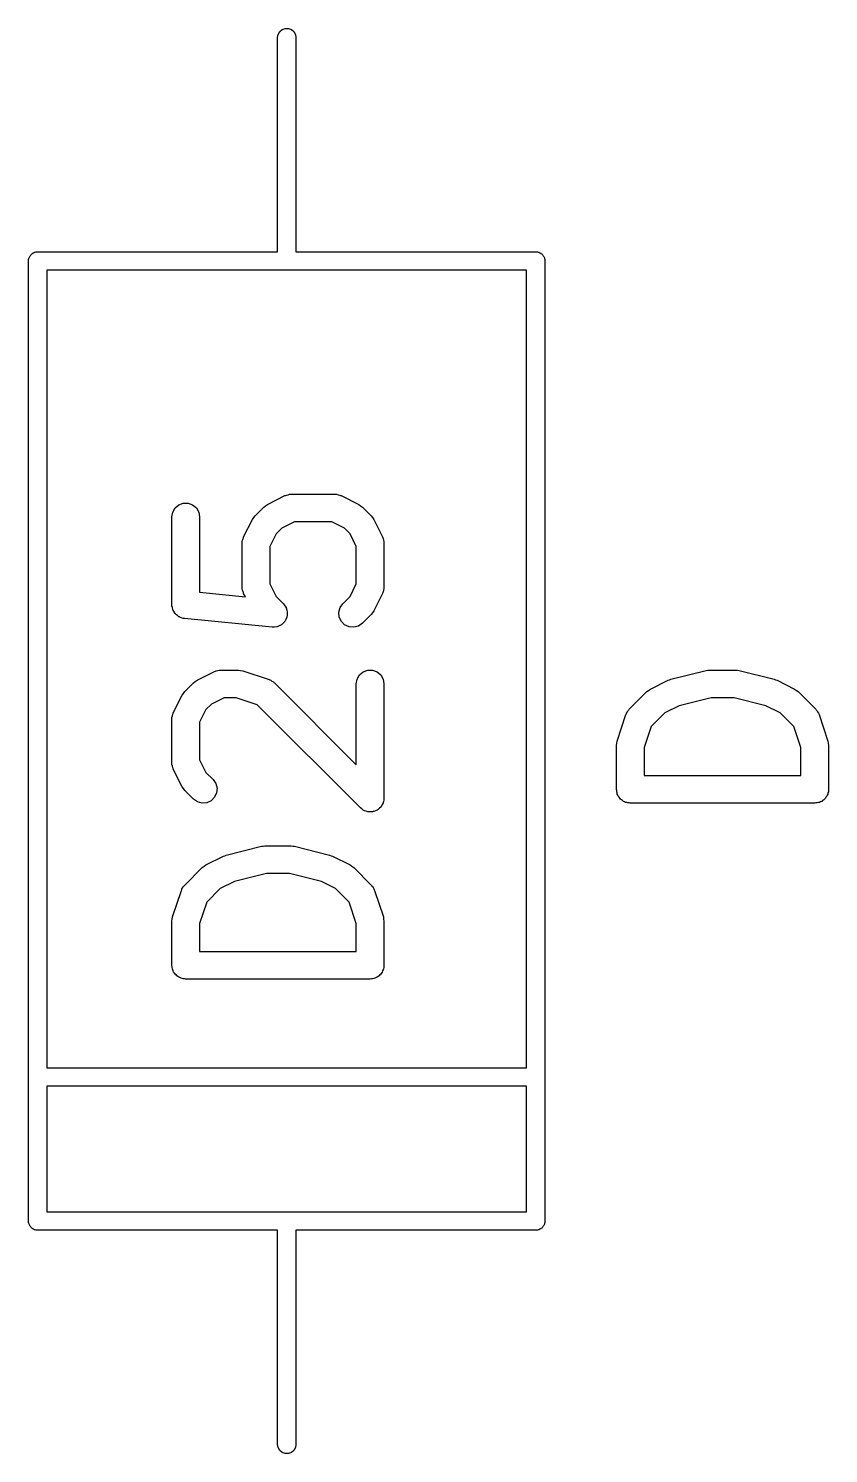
# Model space of a CAD drawing. Extents: x 39 to 139, y -131 to -25.
# Drawn here: x 134.1 to 138.44, y -93.05 to -85.33 of the extents above; entities that cross this region are included whole.
import ezdxf

# ---------------------------------------------------------------- set-up
doc = ezdxf.new("R2010")
doc.units = 0
doc.header["$MEASUREMENT"] = 0
doc.layers.add('BLACK', color=7, linetype='CONTINUOUS')

msp = doc.modelspace()

# ---------------------------------------------------------------- linework, layer by layer
at = {"layer": 'Black'}
for p, q in [((135.45, -85.38), (135.453, -85.3629)), ((135.453, -85.3629), (135.462, -85.3479)), ((135.462, -85.3479), (135.475, -85.3367)), ((135.475, -85.3367), (135.491, -85.3308)), ((135.491, -85.3308), (135.509, -85.3308)), ((135.509, -85.3308), (135.525, -85.3367)), ((135.525, -85.3367), (135.538, -85.3479)), ((135.538, -85.3479), (135.547, -85.3629)), ((135.547, -85.3629), (135.55, -85.38)), ((135.45, -86.54), (135.45, -85.38)), ((135.55, -85.38), (135.55, -86.54)), ((134.1, -86.59), (134.101, -86.5857)), ((134.1, -91.79), (134.1, -86.59)), ((134.101, -86.5813), (134.102, -86.5772)), ((134.101, -86.5857), (134.101, -86.5813)), ((134.102, -86.5772), (134.103, -86.5729)), ((134.103, -86.5729), (134.105, -86.5691)), ((134.105, -86.5691), (134.107, -86.565)), ((134.107, -86.565), (134.11, -86.5616)), ((134.11, -86.5616), (134.112, -86.5579)), ((134.112, -86.5579), (134.115, -86.555)), ((134.115, -86.555), (134.118, -86.5517)), ((134.118, -86.5517), (134.122, -86.5495)), ((134.122, -86.5495), (134.125, -86.5467)), ((134.125, -86.5467), (134.129, -86.5452)), ((134.129, -86.5452), (134.133, -86.543)), ((134.133, -86.543), (134.137, -86.5423)), ((134.137, -86.5423), (134.141, -86.5408)), ((134.141, -86.5408), (134.146, -86.5408)), ((134.146, -86.5408), (134.15, -86.54)), ((134.15, -86.54), (135.45, -86.54)), ((135.55, -86.54), (136.85, -86.54)), ((136.85, -86.54), (136.854, -86.5408)), ((136.854, -86.5408), (136.859, -86.5408)), ((136.859, -86.5408), (136.863, -86.5423)), ((136.863, -86.5423), (136.867, -86.543)), ((136.867, -86.543), (136.871, -86.5452)), ((136.871, -86.5452), (136.875, -86.5467)), ((136.875, -86.5467), (136.878, -86.5495)), ((136.878, -86.5495), (136.882, -86.5517)), ((136.882, -86.5517), (136.885, -86.555)), ((136.885, -86.555), (136.888, -86.5579)), ((136.888, -86.5579), (136.89, -86.5616)), ((136.89, -86.5616), (136.893, -86.565)), ((136.893, -86.565), (136.895, -86.5691)), ((136.895, -86.5691), (136.897, -86.5729)), ((136.897, -86.5729), (136.898, -86.5772)), ((136.898, -86.5772), (136.899, -86.5813)), ((136.899, -86.5813), (136.899, -86.5857)), ((136.899, -86.5857), (136.9, -86.59)), ((136.9, -86.59), (136.9, -91.79)), ((134.2, -86.64), (134.2, -90.96)), ((136.8, -86.64), (134.2, -86.64)), ((136.8, -90.96), (136.8, -86.64)), ((134.895, -87.9275), (134.915, -87.9108)), ((134.915, -87.9108), (134.939, -87.9019)), ((134.939, -87.9019), (134.965, -87.9019)), ((134.965, -87.9019), (134.99, -87.9108)), ((134.99, -87.9108), (135.01, -87.9275)), ((135.385, -87.9158), (135.395, -87.9086)), ((135.395, -87.9086), (135.49, -87.861)), ((135.49, -87.861), (135.494, -87.8598)), ((135.494, -87.8598), (135.498, -87.8576)), ((135.498, -87.8576), (135.507, -87.8561)), ((135.507, -87.8561), (135.515, -87.8536)), ((135.515, -87.8536), (135.52, -87.8538)), ((135.52, -87.8538), (135.524, -87.8531)), ((135.524, -87.8531), (135.762, -87.8531)), ((135.762, -87.8531), (135.766, -87.8538)), ((135.766, -87.8538), (135.77, -87.8536)), ((135.77, -87.8536), (135.779, -87.8561)), ((135.779, -87.8561), (135.788, -87.8576)), ((135.788, -87.8576), (135.791, -87.8598)), ((135.791, -87.8598), (135.795, -87.861)), ((135.795, -87.861), (135.891, -87.9086)), ((135.891, -87.9086), (135.9, -87.9158)), ((134.877, -87.9757), (134.882, -87.9501)), ((134.877, -88.4519), (134.877, -87.9757)), ((134.882, -87.9501), (134.895, -87.9275)), ((135.01, -87.9275), (135.023, -87.9501)), ((135.023, -87.9501), (135.027, -87.9757)), ((135.027, -87.9757), (135.027, -88.384)), ((135.314, -87.9898), (135.321, -87.9801)), ((135.321, -87.9801), (135.328, -87.9703)), ((135.328, -87.9703), (135.376, -87.9227)), ((135.376, -87.9227), (135.385, -87.9158)), ((135.9, -87.9158), (135.91, -87.9227)), ((135.91, -87.9227), (135.958, -87.9703)), ((135.958, -87.9703), (135.965, -87.9801)), ((135.965, -87.9801), (135.972, -87.9898)), ((135.266, -88.085), (135.314, -87.9898)), ((135.473, -88.0374), (135.443, -88.0678)), ((135.542, -88.0031), (135.473, -88.0374)), ((135.744, -88.0031), (135.542, -88.0031)), ((135.813, -88.0374), (135.744, -88.0031)), ((135.843, -88.0678), (135.813, -88.0374)), ((135.972, -87.9898), (136.019, -88.085)), ((135.258, -88.1186), (135.259, -88.1143)), ((135.258, -88.3567), (135.258, -88.1186)), ((135.259, -88.11), (135.261, -88.1016)), ((135.259, -88.1143), (135.259, -88.11)), ((135.261, -88.1016), (135.263, -88.0929)), ((135.263, -88.0929), (135.265, -88.0892)), ((135.265, -88.0892), (135.266, -88.085)), ((135.443, -88.0678), (135.408, -88.1363)), ((135.408, -88.1363), (135.408, -88.339)), ((135.877, -88.1363), (135.843, -88.0678)), ((135.877, -88.339), (135.877, -88.1363)), ((136.019, -88.085), (136.021, -88.0892)), ((136.021, -88.0892), (136.023, -88.0929)), ((136.023, -88.0929), (136.024, -88.1016)), ((136.024, -88.1016), (136.027, -88.11)), ((136.027, -88.11), (136.027, -88.1143)), ((136.027, -88.1143), (136.027, -88.1186)), ((136.027, -88.1186), (136.027, -88.3567)), ((135.259, -88.3609), (135.258, -88.3567)), ((135.259, -88.3652), (135.259, -88.3609)), ((135.261, -88.3737), (135.259, -88.3652)), ((135.263, -88.3823), (135.261, -88.3737)), ((135.408, -88.339), (135.443, -88.4075)), ((135.843, -88.4075), (135.877, -88.339)), ((136.024, -88.3737), (136.023, -88.3823)), ((136.027, -88.3652), (136.024, -88.3737)), ((136.027, -88.3567), (136.027, -88.3609)), ((136.027, -88.3609), (136.027, -88.3652)), ((134.878, -88.4547), (134.877, -88.4519)), ((135.027, -88.384), (135.276, -88.4089)), ((135.265, -88.3861), (135.263, -88.3823)), ((135.266, -88.3902), (135.265, -88.3861)), ((135.276, -88.4089), (135.266, -88.3902)), ((135.443, -88.4075), (135.482, -88.4465)), ((135.482, -88.4465), (135.482, -88.4469)), ((135.482, -88.4469), (135.482, -88.4472)), ((135.482, -88.4472), (135.489, -88.4576)), ((135.789, -88.4678), (135.804, -88.4465)), ((135.804, -88.4465), (135.843, -88.4075)), ((136.019, -88.3902), (135.972, -88.4854)), ((136.021, -88.3861), (136.019, -88.3902)), ((136.023, -88.3823), (136.021, -88.3861)), ((134.878, -88.4575), (134.878, -88.4547)), ((134.88, -88.4675), (134.878, -88.4575)), ((134.882, -88.4776), (134.88, -88.4675)), ((134.883, -88.48), (134.882, -88.4776)), ((134.884, -88.4828), (134.883, -88.48)), ((134.89, -88.4912), (134.884, -88.4828)), ((134.895, -88.5001), (134.89, -88.4912)), ((134.897, -88.5019), (134.895, -88.5001)), ((134.899, -88.5043), (134.897, -88.5019)), ((134.907, -88.5103), (134.899, -88.5043)), ((134.915, -88.5169), (134.907, -88.5103)), ((134.918, -88.5178), (134.915, -88.5169)), ((134.92, -88.5195), (134.918, -88.5178)), ((134.93, -88.5223), (134.92, -88.5195)), ((134.939, -88.5258), (134.93, -88.5223)), ((134.942, -88.5258), (134.939, -88.5258)), ((134.945, -88.5265), (134.942, -88.5258)), ((135.421, -88.5742), (134.945, -88.5265)), ((135.489, -88.4576), (135.497, -88.4678)), ((135.501, -88.5198), (135.495, -88.5312)), ((135.497, -88.4678), (135.497, -88.4683)), ((135.497, -88.4683), (135.497, -88.4687)), ((135.497, -88.4687), (135.5, -88.4809)), ((135.5, -88.4809), (135.503, -88.493)), ((135.502, -88.5065), (135.501, -88.5189)), ((135.501, -88.5189), (135.501, -88.5194)), ((135.501, -88.5194), (135.501, -88.5198)), ((135.503, -88.4939), (135.502, -88.5065)), ((135.503, -88.493), (135.503, -88.4935)), ((135.503, -88.4935), (135.503, -88.4939)), ((135.782, -88.493), (135.789, -88.4678)), ((135.785, -88.5189), (135.782, -88.493)), ((135.796, -88.5425), (135.785, -88.5189)), ((135.958, -88.5049), (135.91, -88.5526)), ((135.965, -88.4951), (135.958, -88.5049)), ((135.972, -88.4854), (135.965, -88.4951)), ((135.422, -88.5741), (135.421, -88.5742)), ((135.434, -88.5731), (135.422, -88.5742)), ((135.422, -88.5742), (135.422, -88.5741)), ((135.447, -88.5722), (135.434, -88.5731)), ((135.448, -88.572), (135.447, -88.5722)), ((135.459, -88.5667), (135.448, -88.572)), ((135.448, -88.572), (135.448, -88.572)), ((135.471, -88.5615), (135.459, -88.5667)), ((135.472, -88.561), (135.471, -88.5612)), ((135.471, -88.5612), (135.471, -88.5615)), ((135.48, -88.5521), (135.472, -88.561)), ((135.489, -88.5433), (135.48, -88.5521)), ((135.49, -88.5429), (135.489, -88.5433)), ((135.495, -88.5312), (135.49, -88.5425)), ((135.49, -88.5425), (135.49, -88.5429)), ((135.814, -88.561), (135.796, -88.5425)), ((135.838, -88.572), (135.814, -88.561)), ((135.864, -88.5742), (135.838, -88.572)), ((135.889, -88.5675), (135.864, -88.5742)), ((135.91, -88.5526), (135.889, -88.5675)), ((135.014, -88.861), (135.109, -88.8134)), ((135.109, -88.8134), (135.113, -88.8122)), ((135.113, -88.8122), (135.117, -88.81)), ((135.117, -88.81), (135.126, -88.8085)), ((135.126, -88.8085), (135.134, -88.806)), ((135.134, -88.806), (135.139, -88.8062)), ((135.139, -88.8062), (135.143, -88.8055)), ((135.143, -88.8055), (135.238, -88.8055)), ((135.238, -88.8055), (135.25, -88.8076)), ((135.25, -88.8076), (135.262, -88.8093)), ((135.262, -88.8093), (135.405, -88.8569)), ((135.882, -88.8548), (135.895, -88.8323)), ((135.895, -88.8323), (135.915, -88.8155)), ((135.915, -88.8155), (135.939, -88.8066)), ((135.939, -88.8066), (135.965, -88.8066)), ((135.965, -88.8066), (135.99, -88.8155)), ((135.99, -88.8155), (136.01, -88.8323)), ((136.01, -88.8323), (136.023, -88.8548)), ((137.582, -88.8553), (137.773, -88.8077)), ((137.773, -88.8077), (137.782, -88.8071)), ((137.782, -88.8071), (137.791, -88.8055)), ((137.791, -88.8055), (137.934, -88.8055)), ((137.934, -88.8055), (137.943, -88.8071)), ((137.943, -88.8071), (137.952, -88.8077)), ((137.952, -88.8077), (138.142, -88.8553)), ((134.947, -88.9227), (134.995, -88.8751)), ((134.995, -88.8751), (135.004, -88.8682)), ((135.004, -88.8682), (135.014, -88.861)), ((135.405, -88.8569), (135.408, -88.859)), ((135.408, -88.859), (135.413, -88.8601)), ((135.413, -88.8601), (135.42, -88.8652)), ((135.42, -88.8652), (135.428, -88.8693)), ((135.428, -88.8693), (135.43, -88.8726)), ((135.43, -88.8726), (135.434, -88.8751)), ((135.434, -88.8751), (135.877, -89.3185)), ((135.877, -88.8805), (135.882, -88.8548)), ((135.877, -89.3185), (135.877, -88.8805)), ((136.023, -88.8548), (136.027, -88.8805)), ((136.027, -88.8805), (136.027, -89.4995)), ((137.452, -88.9227), (137.462, -88.9158)), ((137.462, -88.9158), (137.472, -88.9086)), ((137.472, -88.9086), (137.567, -88.861)), ((137.567, -88.861), (137.575, -88.8587)), ((137.575, -88.8587), (137.582, -88.8553)), ((138.142, -88.8553), (138.15, -88.8587)), ((138.15, -88.8587), (138.158, -88.861)), ((138.158, -88.861), (138.253, -88.9086)), ((138.253, -88.9086), (138.263, -88.9158)), ((138.263, -88.9158), (138.273, -88.9227)), ((134.885, -89.0374), (134.933, -88.9422)), ((134.933, -88.9422), (134.94, -88.9325)), ((134.94, -88.9325), (134.947, -88.9227)), ((135.092, -88.9897), (135.062, -89.0201)), ((135.161, -88.9555), (135.092, -88.9897)), ((135.226, -88.9555), (135.161, -88.9555)), ((135.34, -88.9936), (135.226, -88.9555)), ((137.357, -89.0179), (137.452, -88.9227)), ((137.8, -88.9555), (137.627, -88.9989)), ((137.925, -88.9555), (137.8, -88.9555)), ((138.098, -88.9989), (137.925, -88.9555)), ((138.273, -88.9227), (138.368, -89.0179)), ((134.877, -89.071), (134.878, -89.0667)), ((134.878, -89.0624), (134.88, -89.054)), ((134.878, -89.0667), (134.878, -89.0624)), ((134.88, -89.054), (134.882, -89.0453)), ((134.882, -89.0453), (134.884, -89.0416)), ((134.884, -89.0416), (134.885, -89.0374)), ((135.062, -89.0201), (135.027, -89.0887)), ((135.899, -89.5526), (135.34, -88.9936)), ((137.291, -89.1901), (137.339, -89.0472)), ((137.339, -89.0472), (137.341, -89.0434)), ((137.341, -89.0434), (137.342, -89.0393)), ((137.342, -89.0393), (137.347, -89.0321)), ((137.347, -89.0321), (137.351, -89.0243)), ((137.351, -89.0243), (137.354, -89.0215)), ((137.354, -89.0215), (137.357, -89.0179)), ((137.55, -89.0374), (137.476, -89.1115)), ((137.627, -88.9989), (137.55, -89.0374)), ((138.175, -89.0374), (138.098, -88.9989)), ((138.249, -89.1115), (138.175, -89.0374)), ((138.368, -89.0179), (138.37, -89.0215)), ((138.37, -89.0215), (138.374, -89.0243)), ((138.374, -89.0243), (138.378, -89.0321)), ((138.378, -89.0321), (138.383, -89.0393)), ((138.383, -89.0393), (138.384, -89.0434)), ((138.384, -89.0434), (138.386, -89.0472)), ((138.386, -89.0472), (138.434, -89.1901)), ((134.877, -89.309), (134.877, -89.071)), ((135.027, -89.0887), (135.027, -89.2913)), ((137.476, -89.1115), (137.437, -89.226)), ((138.287, -89.226), (138.249, -89.1115)), ((137.287, -89.2138), (137.289, -89.202)), ((137.287, -89.4519), (137.287, -89.2138)), ((137.289, -89.202), (137.291, -89.1901)), ((138.434, -89.1901), (138.435, -89.202)), ((138.435, -89.202), (138.437, -89.2138)), ((138.437, -89.2138), (138.437, -89.4519)), ((135.027, -89.2913), (135.062, -89.3599)), ((137.437, -89.226), (137.437, -89.3769)), ((138.287, -89.3769), (138.287, -89.226)), ((134.878, -89.3133), (134.877, -89.309)), ((134.878, -89.3176), (134.878, -89.3133)), ((134.88, -89.326), (134.878, -89.3176)), ((134.882, -89.3347), (134.88, -89.326)), ((134.884, -89.3384), (134.882, -89.3347)), ((134.885, -89.3426), (134.884, -89.3384)), ((134.933, -89.4378), (134.885, -89.3426)), ((135.062, -89.3599), (135.101, -89.3989)), ((137.437, -89.3769), (138.287, -89.3769)), ((134.94, -89.4475), (134.933, -89.4378)), ((134.947, -89.4573), (134.94, -89.4475)), ((135.101, -89.3989), (135.116, -89.4202)), ((135.116, -89.4202), (135.122, -89.4454)), ((135.122, -89.4454), (135.12, -89.4713)), ((137.289, -89.4584), (137.287, -89.4519)), ((138.437, -89.4519), (138.436, -89.4584)), ((134.995, -89.5049), (134.947, -89.4573)), ((135.016, -89.5199), (134.995, -89.5049)), ((135.041, -89.5266), (135.016, -89.5199)), ((135.067, -89.5243), (135.041, -89.5266)), ((135.091, -89.5133), (135.067, -89.5243)), ((135.109, -89.4949), (135.091, -89.5133)), ((135.12, -89.4713), (135.109, -89.4949)), ((136.023, -89.5252), (136.018, -89.5337)), ((136.025, -89.5189), (136.023, -89.5219)), ((136.023, -89.5219), (136.023, -89.5252)), ((136.026, -89.5092), (136.025, -89.5189)), ((136.027, -89.4995), (136.026, -89.5092)), ((137.289, -89.4649), (137.289, -89.4584)), ((137.291, -89.4711), (137.289, -89.4649)), ((137.292, -89.4776), (137.291, -89.4711)), ((137.295, -89.4832), (137.292, -89.4776)), ((137.297, -89.4894), (137.295, -89.4832)), ((137.302, -89.4944), (137.297, -89.4894)), ((137.305, -89.5001), (137.302, -89.4944)), ((137.31, -89.5043), (137.305, -89.5001)), ((137.314, -89.5094), (137.31, -89.5043)), ((137.32, -89.5126), (137.314, -89.5094)), ((137.325, -89.5169), (137.32, -89.5126)), ((137.331, -89.5191), (137.325, -89.5169)), ((137.337, -89.5224), (137.331, -89.5191)), ((137.343, -89.5235), (137.337, -89.5224)), ((137.349, -89.5258), (137.343, -89.5235)), ((137.356, -89.5258), (137.349, -89.5258)), ((137.362, -89.5269), (137.356, -89.5258)), ((138.362, -89.5269), (137.362, -89.5269)), ((138.369, -89.5258), (138.362, -89.5269)), ((138.375, -89.5258), (138.369, -89.5258)), ((138.382, -89.5235), (138.375, -89.5258)), ((138.388, -89.5224), (138.382, -89.5235)), ((138.394, -89.5191), (138.388, -89.5224)), ((138.4, -89.5169), (138.394, -89.5191)), ((138.405, -89.5126), (138.4, -89.5169)), ((138.411, -89.5094), (138.405, -89.5126)), ((138.415, -89.5043), (138.411, -89.5094)), ((138.42, -89.5001), (138.415, -89.5043)), ((138.423, -89.4944), (138.42, -89.5001)), ((138.427, -89.4894), (138.423, -89.4944)), ((138.43, -89.4832), (138.427, -89.4894)), ((138.433, -89.4776), (138.43, -89.4832)), ((138.434, -89.4711), (138.433, -89.4776)), ((138.436, -89.4649), (138.434, -89.4711)), ((138.436, -89.4584), (138.436, -89.4649)), ((135.907, -89.5582), (135.899, -89.5526)), ((135.915, -89.5645), (135.907, -89.5582)), ((135.918, -89.5656), (135.915, -89.5645)), ((135.921, -89.5675), (135.918, -89.5656)), ((135.93, -89.57), (135.921, -89.5675)), ((135.939, -89.5734), (135.93, -89.57)), ((135.943, -89.5734), (135.939, -89.5734)), ((135.946, -89.5742), (135.943, -89.5734)), ((135.956, -89.5734), (135.946, -89.5742)), ((135.965, -89.5734), (135.956, -89.5734)), ((135.969, -89.5723), (135.965, -89.5734)), ((135.972, -89.572), (135.969, -89.5723)), ((135.981, -89.5678), (135.972, -89.572)), ((135.99, -89.5645), (135.981, -89.5678)), ((135.992, -89.5624), (135.99, -89.5645)), ((135.995, -89.561), (135.992, -89.5624)), ((136.002, -89.554), (135.995, -89.561)), ((136.01, -89.5477), (136.002, -89.554)), ((136.011, -89.5449), (136.01, -89.5477)), ((136.014, -89.5425), (136.011, -89.5449)), ((136.018, -89.5337), (136.014, -89.5425)), ((135.172, -89.8077), (135.363, -89.7601)), ((135.363, -89.7601), (135.372, -89.7595)), ((135.372, -89.7595), (135.381, -89.7579)), ((135.381, -89.7579), (135.524, -89.7579)), ((135.524, -89.7579), (135.533, -89.7595)), ((135.533, -89.7595), (135.542, -89.7601)), ((135.542, -89.7601), (135.732, -89.8077)), ((135.062, -89.861), (135.157, -89.8134)), ((135.157, -89.8134), (135.165, -89.8111)), ((135.165, -89.8111), (135.172, -89.8077)), ((135.732, -89.8077), (135.74, -89.8111)), ((135.74, -89.8111), (135.748, -89.8134)), ((135.748, -89.8134), (135.843, -89.861)), ((134.947, -89.9703), (135.042, -89.8751)), ((135.042, -89.8751), (135.052, -89.8682)), ((135.052, -89.8682), (135.062, -89.861)), ((135.39, -89.9079), (135.217, -89.9512)), ((135.515, -89.9079), (135.39, -89.9079)), ((135.688, -89.9512), (135.515, -89.9079)), ((135.843, -89.861), (135.853, -89.8682)), ((135.853, -89.8682), (135.863, -89.8751)), ((135.863, -89.8751), (135.958, -89.9703)), ((134.929, -89.9996), (134.931, -89.9958)), ((134.931, -89.9958), (134.932, -89.9916)), ((134.932, -89.9916), (134.937, -89.9844)), ((134.937, -89.9844), (134.941, -89.9767)), ((134.941, -89.9767), (134.944, -89.9738)), ((134.944, -89.9738), (134.947, -89.9703)), ((135.14, -89.9897), (135.066, -90.0638)), ((135.217, -89.9512), (135.14, -89.9897)), ((135.765, -89.9897), (135.688, -89.9512)), ((135.839, -90.0638), (135.765, -89.9897)), ((135.958, -89.9703), (135.96, -89.9738)), ((135.96, -89.9738), (135.964, -89.9767)), ((135.964, -89.9767), (135.968, -89.9844)), ((135.968, -89.9844), (135.973, -89.9916)), ((135.973, -89.9916), (135.974, -89.9958)), ((135.974, -89.9958), (135.976, -89.9996)), ((134.881, -90.1425), (134.929, -89.9996)), ((135.066, -90.0638), (135.027, -90.1784)), ((135.877, -90.1784), (135.839, -90.0638)), ((135.976, -89.9996), (136.024, -90.1425)), ((134.879, -90.1543), (134.881, -90.1425)), ((136.024, -90.1425), (136.025, -90.1543)), ((134.877, -90.1662), (134.879, -90.1543)), ((134.877, -90.4043), (134.877, -90.1662)), ((135.027, -90.1784), (135.027, -90.3293)), ((135.877, -90.3293), (135.877, -90.1784)), ((136.025, -90.1543), (136.027, -90.1662)), ((136.027, -90.1662), (136.027, -90.4043)), ((135.027, -90.3293), (135.877, -90.3293)), ((134.879, -90.4107), (134.877, -90.4043)), ((134.879, -90.4173), (134.879, -90.4107)), ((134.881, -90.4235), (134.879, -90.4173)), ((134.882, -90.4299), (134.881, -90.4235)), ((134.885, -90.4356), (134.882, -90.4299)), ((134.887, -90.4418), (134.885, -90.4356)), ((134.892, -90.4468), (134.887, -90.4418)), ((134.895, -90.4525), (134.892, -90.4468)), ((134.9, -90.4567), (134.895, -90.4525)), ((134.904, -90.4617), (134.9, -90.4567)), ((136.005, -90.4567), (136.001, -90.4617)), ((136.01, -90.4525), (136.005, -90.4567)), ((136.013, -90.4468), (136.01, -90.4525)), ((136.017, -90.4418), (136.013, -90.4468)), ((136.02, -90.4356), (136.017, -90.4418)), ((136.023, -90.4299), (136.02, -90.4356)), ((136.024, -90.4235), (136.023, -90.4299)), ((136.026, -90.4173), (136.024, -90.4235)), ((136.027, -90.4043), (136.026, -90.4107)), ((136.026, -90.4107), (136.026, -90.4173)), ((134.91, -90.465), (134.904, -90.4617)), ((134.915, -90.4692), (134.91, -90.465)), ((134.921, -90.4715), (134.915, -90.4692)), ((134.927, -90.4748), (134.921, -90.4715)), ((134.933, -90.4759), (134.927, -90.4748)), ((134.939, -90.4781), (134.933, -90.4759)), ((134.946, -90.4781), (134.939, -90.4781)), ((134.952, -90.4793), (134.946, -90.4781)), ((135.952, -90.4793), (134.952, -90.4793)), ((135.959, -90.4781), (135.952, -90.4793)), ((135.965, -90.4781), (135.959, -90.4781)), ((135.972, -90.4759), (135.965, -90.4781)), ((135.978, -90.4748), (135.972, -90.4759)), ((135.984, -90.4715), (135.978, -90.4748)), ((135.99, -90.4692), (135.984, -90.4715)), ((135.995, -90.465), (135.99, -90.4692)), ((136.001, -90.4617), (135.995, -90.465)), ((134.2, -90.96), (136.8, -90.96)), ((134.2, -91.06), (134.2, -91.74)), ((136.8, -91.06), (134.2, -91.06)), ((136.8, -91.74), (136.8, -91.06)), ((134.2, -91.74), (136.8, -91.74)), ((134.101, -91.7943), (134.1, -91.79)), ((134.101, -91.7987), (134.101, -91.7943)), ((134.102, -91.8028), (134.101, -91.7987)), ((134.103, -91.8071), (134.102, -91.8028)), ((134.105, -91.8109), (134.103, -91.8071)), ((134.107, -91.815), (134.105, -91.8109)), ((134.11, -91.8184), (134.107, -91.815)), ((134.112, -91.8221), (134.11, -91.8184)), ((134.115, -91.825), (134.112, -91.8221)), ((134.118, -91.8283), (134.115, -91.825)), ((134.122, -91.8305), (134.118, -91.8283)), ((134.125, -91.8333), (134.122, -91.8305)), ((134.129, -91.8348), (134.125, -91.8333)), ((134.133, -91.837), (134.129, -91.8348)), ((134.137, -91.8377), (134.133, -91.837)), ((134.141, -91.8392), (134.137, -91.8377)), ((134.146, -91.8392), (134.141, -91.8392)), ((134.15, -91.84), (134.146, -91.8392)), ((135.45, -91.84), (134.15, -91.84)), ((135.45, -93), (135.45, -91.84)), ((136.85, -91.84), (135.55, -91.84)), ((135.55, -91.84), (135.55, -93)), ((136.854, -91.8392), (136.85, -91.84)), ((136.859, -91.8392), (136.854, -91.8392)), ((136.863, -91.8377), (136.859, -91.8392)), ((136.867, -91.837), (136.863, -91.8377)), ((136.871, -91.8348), (136.867, -91.837)), ((136.875, -91.8333), (136.871, -91.8348)), ((136.878, -91.8305), (136.875, -91.8333)), ((136.882, -91.8283), (136.878, -91.8305)), ((136.885, -91.825), (136.882, -91.8283)), ((136.888, -91.8221), (136.885, -91.825)), ((136.89, -91.8184), (136.888, -91.8221)), ((136.893, -91.815), (136.89, -91.8184)), ((136.895, -91.8109), (136.893, -91.815)), ((136.897, -91.8071), (136.895, -91.8109)), ((136.898, -91.8028), (136.897, -91.8071)), ((136.899, -91.7987), (136.898, -91.8028)), ((136.9, -91.79), (136.899, -91.7943)), ((136.899, -91.7943), (136.899, -91.7987)), ((135.453, -93.0171), (135.45, -93)), ((135.55, -93), (135.547, -93.0171)), ((135.462, -93.0321), (135.453, -93.0171)), ((135.475, -93.0433), (135.462, -93.0321)), ((135.491, -93.0492), (135.475, -93.0433)), ((135.509, -93.0492), (135.491, -93.0492)), ((135.525, -93.0433), (135.509, -93.0492)), ((135.538, -93.0321), (135.525, -93.0433)), ((135.547, -93.0171), (135.538, -93.0321))]:
    msp.add_line(p, q, dxfattribs=at)

doc.saveas('drawing.dxf')
